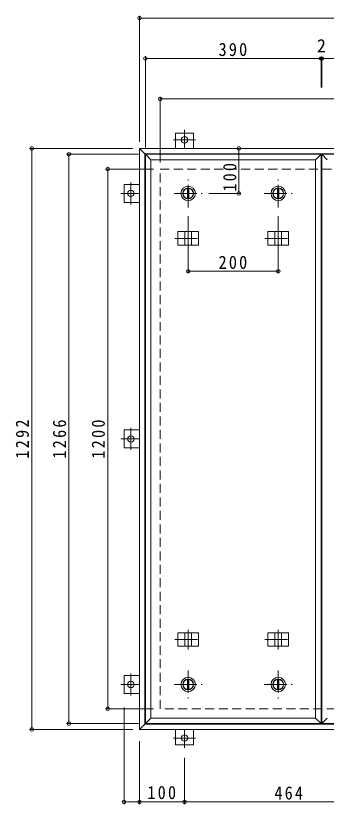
# Model space of a CAD drawing. Units: millimetres at full size, sheet at 1:10. Extents: x -2570 to 2371, y -1962 to 1432.
# Drawn here: x -2152 to -1463, y -352 to 1402 of the extents above; entities that cross this region are included whole.
import ezdxf
from ezdxf.enums import TextEntityAlignment as Align

# ---------------------------------------------------------------- set-up
doc = ezdxf.new("R2010")
doc.units = ezdxf.units.MM
doc.header["$LTSCALE"] = 10
doc.header["$PDMODE"] = 32
doc.header["$PDSIZE"] = 8
doc.linetypes.add('CHAIN1', pattern=[8, 5, -1, 1, -1])
doc.linetypes.add('DASHED2', pattern=[3, 2, -1])
for name, color, linetype, lineweight in [('0-1_躯体', 2, 'DASHED2', 9), ('0-2_仕上', 4, 'Continuous', 9), ('0-3_建具', 4, 'Continuous', 9), ('0-C', 2, 'Continuous', 9), ('0-E', 3, 'Continuous', 9), ('0-F', 7, 'Continuous', 9)]:
    doc.layers.add(name, color=color, linetype=linetype, lineweight=lineweight)
doc.styles.add('ＭＳ ゴシック', font='')
doc.styles.get('ＭＳ ゴシック').set_extended_font_data('MS Gothic')

msp = doc.modelspace()

# ---------------------------------------------------------------- linework, layer by layer
at = {"layer": '0-1_躯体'}
for p, q in [((-1831.46, 1060.53), (-331.46, 1060.53)), ((-1831.46, -139.47), (-1831.46, 1060.53)), ((-331.46, -139.47), (-1831.46, -139.47))]:
    msp.add_line(p, q, dxfattribs=at)
at = {"layer": '0-2_仕上'}
for p, q in [((-1864.46, -172.47), (-1864.46, 1093.53)), ((-1474.46, -172.47), (-1474.46, 1093.53)), ((-1472.46, -172.47), (-1472.46, 1093.53)), ((-1852.46, -160.47), (-1852.46, 1081.53)), ((-1486.46, -160.47), (-1486.46, 1081.53))]:
    msp.add_line(p, q, dxfattribs=at)
for points in [[(-1852.46, 1081.53), (-1864.46, 1093.53), (-1474.46, 1093.53)], [(-1852.46, 1081.53), (-1486.46, 1081.53), (-1474.46, 1093.53)], [(-1460.46, 1081.53), (-1472.46, 1093.53), (-1082.46, 1093.53)], [(-1852.46, -160.47), (-1864.46, -172.47), (-1474.46, -172.47)], [(-1852.46, -160.47), (-1486.46, -160.47), (-1474.46, -172.47)], [(-1460.46, -160.47), (-1472.46, -172.47), (-1082.46, -172.47)]]:
    msp.add_lwpolyline(points, dxfattribs=at)
at = {"layer": '0-3_建具', "color": 2}
for p, q in [((-1877.46, 1106.53), (-1865.46, 1094.53)), ((-1877.46, 1106.53), (-285.46, 1106.53)), ((-1877.46, -185.47), (-1877.46, 1106.53)), ((-1865.46, 1094.53), (-297.46, 1094.53)), ((-1865.46, -173.47), (-1865.46, 1094.53)), ((-1865.46, -173.47), (-1877.46, -185.47)), ((-297.46, -173.47), (-1865.46, -173.47)), ((-285.46, -185.47), (-1877.46, -185.47))]:
    msp.add_line(p, q, dxfattribs=at)
at = {"layer": '0-3_建具'}
for p, q in [((-1792.54, 921.53), (-1792.54, 891.53)), ((-1792.54, 921.53), (-1746.37, 921.53)), ((-1776.96, 921.53), (-1776.96, 891.53)), ((-1761.96, 921.53), (-1761.96, 891.53)), ((-1746.37, 921.53), (-1746.37, 891.53)), ((-1592.54, 921.53), (-1592.54, 891.53)), ((-1592.54, 921.53), (-1546.37, 921.53)), ((-1576.96, 921.53), (-1576.96, 891.53)), ((-1561.96, 921.53), (-1561.96, 891.53)), ((-1546.37, 921.53), (-1546.37, 891.53)), ((-1792.54, 891.53), (-1746.37, 891.53)), ((-1592.54, 891.53), (-1546.37, 891.53)), ((-1792.54, -0.47), (-1792.54, 29.53)), ((-1792.54, 29.53), (-1746.37, 29.53)), ((-1776.96, -0.47), (-1776.96, 29.53)), ((-1761.96, -0.47), (-1761.96, 29.53)), ((-1746.37, -0.47), (-1746.37, 29.53)), ((-1592.54, -0.47), (-1592.54, 29.53)), ((-1592.54, 29.53), (-1546.37, 29.53)), ((-1576.96, -0.47), (-1576.96, 29.53)), ((-1561.96, -0.47), (-1561.96, 29.53)), ((-1546.37, -0.47), (-1546.37, 29.53)), ((-1792.54, -0.47), (-1746.37, -0.47)), ((-1592.54, -0.47), (-1546.37, -0.47))]:
    msp.add_line(p, q, dxfattribs=at)
at = {"layer": '0-3_建具', "linetype": 'CHAIN1'}
for p, q in [((-1769.46, 928.65), (-1769.46, 885.41)), ((-1569.46, 928.65), (-1569.46, 885.41)), ((-1798.87, 906.53), (-1740.05, 906.53)), ((-1598.87, 906.53), (-1540.05, 906.53)), ((-1769.46, -7.59), (-1769.46, 35.65)), ((-1569.46, -7.59), (-1569.46, 35.65)), ((-1798.87, 14.53), (-1740.05, 14.53)), ((-1598.87, 14.53), (-1540.05, 14.53))]:
    msp.add_line(p, q, dxfattribs=at)
at = {"layer": '0-C', "linetype": 'CHAIN1'}
for p, q in [((-1769.46, 975.53), (-1769.46, 1037.53)), ((-1569.46, 975.53), (-1569.46, 1037.53)), ((-1800.46, 1006.53), (-1738.46, 1006.53)), ((-1600.46, 1006.53), (-1538.46, 1006.53)), ((-1769.46, -54.47), (-1769.46, -116.47)), ((-1569.46, -54.47), (-1569.46, -116.47)), ((-1800.46, -85.47), (-1738.46, -85.47)), ((-1600.46, -85.47), (-1538.46, -85.47))]:
    msp.add_line(p, q, dxfattribs=at)
at = {"layer": '0-C'}
for p, q in [((-1770.96, 1017.93), (-1770.96, 995.13)), ((-1767.96, 1017.93), (-1767.96, 995.13)), ((-1570.96, 1017.93), (-1570.96, 995.13)), ((-1567.96, 1017.93), (-1567.96, 995.13)), ((-1770.96, -96.87), (-1770.96, -74.07)), ((-1767.96, -96.87), (-1767.96, -74.07)), ((-1570.96, -96.87), (-1570.96, -74.07)), ((-1567.96, -96.87), (-1567.96, -74.07))]:
    msp.add_line(p, q, dxfattribs=at)
for centre, radius in [((-1769.46, 1006.53), 16), ((-1769.46, 1006.53), 12), ((-1769.46, 1006.53), 11.5), ((-1569.46, 1006.53), 16), ((-1569.46, 1006.53), 12), ((-1569.46, 1006.53), 11.5), ((-1769.46, -85.47), 16), ((-1569.46, -85.47), 16), ((-1769.46, -85.47), 12), ((-1769.46, -85.47), 11.5), ((-1569.46, -85.47), 12), ((-1569.46, -85.47), 11.5)]:
    msp.add_circle(centre, radius, dxfattribs=at)
at = {"layer": '0-E'}
for p, q in [((-1797.46, 1140.73), (-1757.46, 1140.73)), ((-1797.46, 1140.73), (-1797.46, 1106.53)), ((-1757.46, 1140.73), (-1757.46, 1106.53)), ((-1911.66, 986.53), (-1911.66, 1026.53)), ((-1911.66, 1026.53), (-1877.46, 1026.53)), ((-1911.66, 986.53), (-1877.46, 986.53)), ((-1911.66, 440.53), (-1911.66, 480.53)), ((-1911.66, 480.53), (-1877.46, 480.53)), ((-1911.66, 440.53), (-1877.46, 440.53)), ((-1911.66, -105.47), (-1911.66, -65.47)), ((-1911.66, -65.47), (-1877.46, -65.47)), ((-1911.66, -105.47), (-1877.46, -105.47)), ((-1797.46, -219.67), (-1797.46, -185.47)), ((-1757.46, -219.67), (-1757.46, -185.47)), ((-1757.46, -219.67), (-1797.46, -219.67))]:
    msp.add_line(p, q, dxfattribs=at)
at = {"layer": '0-E', "linetype": 'CHAIN1'}
for p, q in [((-1777.46, 1147.71), (-1777.46, 1106.53)), ((-1753.08, 1125.73), (-1801.83, 1125.73)), ((-1896.66, 1030.91), (-1896.66, 982.16)), ((-1918.63, 1006.53), (-1877.46, 1006.53)), ((-1896.66, 484.91), (-1896.66, 436.16)), ((-1918.63, 460.53), (-1877.46, 460.53)), ((-1896.66, -61.09), (-1896.66, -109.85)), ((-1918.63, -85.47), (-1877.46, -85.47)), ((-1777.46, -226.64), (-1777.46, -185.47)), ((-1801.83, -204.67), (-1753.08, -204.67))]:
    msp.add_line(p, q, dxfattribs=at)
at = {"layer": '0-E'}
for centre in [(-1777.46, 1125.73), (-1896.66, 1006.53), (-1896.66, 460.53), (-1896.66, -85.47), (-1777.46, -204.67)]:
    msp.add_circle(centre, 7, dxfattribs=at)
at = {"layer": '0-F'}
for p, q in [((-1877.46, 1121.53), (-1877.46, 1401.53)), ((-1877.46, 1396.53), (-285.46, 1396.53)), ((-1864.46, 1108.53), (-1864.46, 1311.53)), ((-1864.46, 1306.53), (-1474.46, 1306.53)), ((-1474.46, 1309.53), (-1474.46, 1241.73)), ((-1474.46, 1306.53), (-1472.46, 1306.53)), ((-1472.46, 1309.53), (-1472.46, 1241.73)), ((-1472.46, 1306.53), (-1082.46, 1306.53)), ((-1831.46, 1075.53), (-1831.46, 1221.53)), ((-1831.46, 1216.53), (-331.46, 1216.53)), ((-1892.46, 1106.53), (-2121.71, 1106.53)), ((-2116.71, -185.47), (-2116.71, 1106.53)), ((-1657.15, 1106.53), (-1657.15, 1006.53)), ((-1879.46, 1093.53), (-2039.25, 1093.53)), ((-2034.25, -172.47), (-2034.25, 1093.53)), ((-1846.46, 1060.53), (-1953.08, 1060.53)), ((-1948.08, -139.47), (-1948.08, 1060.53)), ((-1654.15, 1006.53), (-1723.28, 1006.53)), ((-1769.46, 830.23), (-1769.46, 955.53)), ((-1569.46, 830.23), (-1569.46, 955.53)), ((-1769.46, 833.23), (-1569.46, 833.23)), ((-1846.46, -139.47), (-1953.08, -139.47)), ((-1911.66, -351.83), (-1911.66, -136.68)), ((-1879.46, -172.47), (-2039.25, -172.47)), ((-1892.46, -185.47), (-2121.71, -185.47)), ((-1877.46, -211.68), (-1877.46, -351.83)), ((-1777.46, -248.98), (-1777.46, -351.83)), ((-1911.66, -346.83), (-1877.46, -346.83)), ((-1877.46, -346.83), (-1777.46, -346.83)), ((-1777.46, -346.83), (-1313.46, -346.83))]:
    msp.add_line(p, q, dxfattribs=at)
for p in [(-1877.46, 1396.53), (-1864.46, 1306.53), (-1474.46, 1306.53), (-1472.46, 1306.53), (-1831.46, 1216.53), (-2116.71, 1106.53), (-1657.15, 1106.53), (-2034.25, 1093.53), (-1948.08, 1060.53), (-1657.15, 1006.53), (-1769.46, 833.23), (-1569.46, 833.23), (-1948.08, -139.47), (-2034.25, -172.47), (-2116.71, -185.47), (-1911.66, -346.83), (-1877.46, -346.83), (-1777.46, -346.83)]:
    msp.add_point(p, dxfattribs=at)

# ---------------------------------------------------------------- texts
at = {"layer": '0-F', "color": 2, "style": 'ＭＳ ゴシック'}
msp.add_text('2', height=29.33, dxfattribs=at).set_placement((-1483.46, 1311.53), align=Align.BOTTOM_LEFT)
at = {"layer": '0-F', "color": 2, "char_height": 29.33, "attachment_point": 7, "style": 'ＭＳ ゴシック'}
for s, insert in [('\\T1.27;\\W0.9;390', (-1701.96, 1311.53)), ('\\T1.27;\\W0.9;200', (-1701.96, 838.23)), ('\\T1.27;\\W0.9;100', (-1859.96, -340.83)), ('\\T1.27;\\W0.9;464', (-1577.96, -341.83))]:
    msp.add_mtext(s, dxfattribs=dict(at, insert=insert))
at = {"layer": '0-F', "color": 2, "char_height": 29.33, "attachment_point": 7, "rotation": 90, "style": 'ＭＳ ゴシック'}
for s, insert in [('\\T1.27;\\W0.9;100', (-1662.15, 1010.54)), ('\\T1.28;\\W0.9;1292', (-2122.71, 416.78)), ('\\T1.28;\\W0.9;1266', (-2040.25, 416.78)), ('\\T1.28;\\W0.9;1200', (-1954.08, 416.78))]:
    msp.add_mtext(s, dxfattribs=dict(at, insert=insert))

doc.saveas('drawing.dxf')
